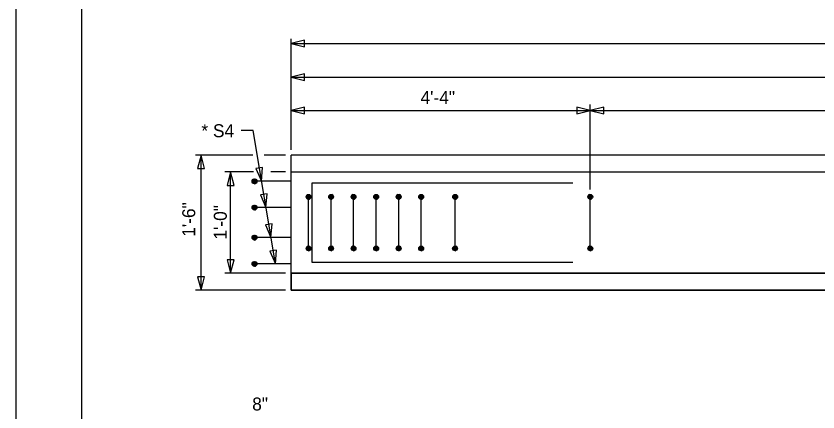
# Model space of a CAD drawing. Extents: x 0 to 34, y -1.9 to 25.4.
# Drawn here: x 0 to 8.9, y 8.37 to 12.77 of the extents above; entities that cross this region are included whole.
import ezdxf

# ---------------------------------------------------------------- set-up
doc = ezdxf.new("R2010")
doc.units = 0
for name, color, linetype in [('Arrowhead Terminators CELL', 7, 'Continuous'), ('P_SMU_Concrete_Girder', 7, 'Continuous'), ('P_SMU_Rebar_S_Bar', 7, 'Continuous'), ('Plot Shape CELL', 7, 'Continuous'), ('Sheet Plan CELL', 7, 'Continuous'), ('SMU_Dimension Lines', 7, 'Continuous'), ('SMU_Text', 7, 'Continuous')]:
    doc.layers.add(name, color=color, linetype=linetype)

msp = doc.modelspace()

# ---------------------------------------------------------------- linework, layer by layer
at = {"layer": 'Arrowhead Terminators CELL'}
for points in [[(3.0526, 12.4623), (3.2026, 12.4248), (3.2026, 12.4998)], [(3.0526, 12.0873), (3.2026, 12.0498), (3.2026, 12.1248)], [(3.0526, 11.7177), (3.2026, 11.6802), (3.2026, 11.7552)], [(6.3723, 11.7177), (6.2223, 11.7552), (6.2223, 11.6802)], [(6.3723, 11.7177), (6.5223, 11.6802), (6.5223, 11.7552)], [(2.0526, 11.223), (2.0151, 11.073), (2.0901, 11.073)], [(2.3811, 11.0355), (2.3436, 10.8855), (2.4186, 10.8855)], [(2.7244, 10.9314), (2.7366, 11.0855), (2.6627, 11.0731)], [(2.7732, 10.6397), (2.7854, 10.7938), (2.7114, 10.7815)], [(2.829, 10.3064), (2.8412, 10.4605), (2.7672, 10.4481)], [(2.8778, 10.0147), (2.89, 10.1688), (2.816, 10.1565)], [(2.3811, 9.9105), (2.4186, 10.0605), (2.3436, 10.0605)], [(2.0526, 9.723), (2.0901, 9.873), (2.0151, 9.873)]]:
    msp.add_lwpolyline(points, close=True, dxfattribs=at)
at = {"layer": 'P_SMU_Concrete_Girder'}
for p, q in [((3.0526, 9.723), (3.0526, 11.223)), ((12.9614, 11.223), (3.0526, 11.223)), ((3.0526, 11.0355), (12.9614, 11.0355)), ((14.7215, 9.9105), (3.0526, 9.9105)), ((3.0526, 9.9105), (12.9614, 9.9105)), ((12.9614, 9.9105), (3.0526, 9.9105)), ((3.0526, 9.9105), (3.0526, 9.723)), ((3.0526, 9.723), (12.9614, 9.723)), ((12.9614, 9.723), (3.0526, 9.723))]:
    msp.add_line(p, q, dxfattribs=at)
at = {"layer": 'P_SMU_Rebar_S_Bar'}
for p, q in [((3.0526, 10.9314), (2.6463, 10.9314)), ((6.1776, 10.9105), (5.5186, 10.9105)), ((3.2459, 10.1605), (3.2459, 10.7855)), ((3.4959, 10.1605), (3.4959, 10.7855)), ((3.7459, 10.1605), (3.7459, 10.7855)), ((3.9959, 10.1605), (3.9959, 10.7855)), ((4.2459, 10.1605), (4.2459, 10.7855)), ((4.4959, 10.1605), (4.4959, 10.7855)), ((4.8731, 10.1605), (4.8731, 10.7855)), ((6.3723, 10.1605), (6.3723, 10.7855)), ((3.0526, 10.6397), (2.6463, 10.6397)), ((3.0526, 10.3064), (2.6463, 10.3064)), ((3.0526, 10.0147), (2.6463, 10.0147)), ((4.8588, 10.0355), (6.1776, 10.0355))]:
    msp.add_line(p, q, dxfattribs=at)
for points in [[(2.6462, 10.9578), (2.6563, 10.9558), (2.6649, 10.9501), (2.6707, 10.9415), (2.6726, 10.9314), (2.6707, 10.9213), (2.6649, 10.9127), (2.6564, 10.907), (2.6462, 10.905), (2.6362, 10.907), (2.6276, 10.9127), (2.6219, 10.9212), (2.6198, 10.9314), (2.6219, 10.9415), (2.6275, 10.95), (2.6361, 10.9558), (2.6462, 10.9578), (2.6462, 10.9314), (2.6462, 10.905), (2.6564, 10.907), (2.6462, 10.9314), (2.6649, 10.9127), (2.6707, 10.9213), (2.6462, 10.9314), (2.6726, 10.9314), (2.6707, 10.9415), (2.6462, 10.9314), (2.6649, 10.9501), (2.6563, 10.9558), (2.6462, 10.9314), (2.6361, 10.9558), (2.6275, 10.95), (2.6462, 10.9314), (2.6219, 10.9415), (2.6198, 10.9314), (2.6462, 10.9314), (2.6219, 10.9212), (2.6276, 10.9127), (2.6462, 10.9314), (2.6362, 10.907)], [(3.6409, 10.9105), (3.2821, 10.9105), (3.2821, 10.0355), (4.8588, 10.0355)], [(5.5186, 10.9105), (3.6409, 10.9105)], [(3.2459, 10.7855), (3.256, 10.7834), (3.2646, 10.7778), (3.2703, 10.7692), (3.2723, 10.7591), (3.2703, 10.749), (3.2646, 10.7404), (3.2561, 10.7347), (3.2459, 10.7327), (3.2359, 10.7347), (3.2273, 10.7404), (3.2215, 10.7489), (3.2195, 10.7591), (3.2215, 10.7692), (3.2272, 10.7777), (3.2358, 10.7834), (3.2459, 10.7855), (3.2459, 10.7591), (3.2459, 10.7327), (3.2561, 10.7347), (3.2459, 10.7591), (3.2646, 10.7404), (3.2703, 10.749), (3.2459, 10.7591), (3.2723, 10.7591), (3.2703, 10.7692), (3.2459, 10.7591), (3.2646, 10.7778), (3.256, 10.7834), (3.2459, 10.7591), (3.2358, 10.7834), (3.2272, 10.7777), (3.2459, 10.7591), (3.2215, 10.7692), (3.2195, 10.7591), (3.2459, 10.7591), (3.2215, 10.7489), (3.2273, 10.7404), (3.2459, 10.7591), (3.2359, 10.7347)], [(3.4959, 10.7855), (3.506, 10.7834), (3.5146, 10.7778), (3.5203, 10.7692), (3.5223, 10.7591), (3.5203, 10.749), (3.5146, 10.7404), (3.506, 10.7347), (3.4959, 10.7327), (3.4858, 10.7347), (3.4772, 10.7404), (3.4715, 10.7489), (3.4695, 10.7591), (3.4715, 10.7692), (3.4772, 10.7777), (3.4858, 10.7834), (3.4959, 10.7855), (3.4959, 10.7591), (3.4959, 10.7327), (3.506, 10.7347), (3.4959, 10.7591), (3.5146, 10.7404), (3.5203, 10.749), (3.4959, 10.7591), (3.5223, 10.7591), (3.5203, 10.7692), (3.4959, 10.7591), (3.5146, 10.7778), (3.506, 10.7834), (3.4959, 10.7591), (3.4858, 10.7834), (3.4772, 10.7777), (3.4959, 10.7591), (3.4715, 10.7692), (3.4695, 10.7591), (3.4959, 10.7591), (3.4715, 10.7489), (3.4772, 10.7404), (3.4959, 10.7591), (3.4858, 10.7347)], [(3.7459, 10.7855), (3.756, 10.7834), (3.7646, 10.7778), (3.7703, 10.7692), (3.7723, 10.7591), (3.7703, 10.749), (3.7646, 10.7404), (3.7561, 10.7347), (3.7459, 10.7327), (3.7359, 10.7347), (3.7273, 10.7404), (3.7215, 10.7489), (3.7195, 10.7591), (3.7215, 10.7692), (3.7272, 10.7777), (3.7358, 10.7834), (3.7459, 10.7855), (3.7459, 10.7591), (3.7459, 10.7327), (3.7561, 10.7347), (3.7459, 10.7591), (3.7646, 10.7404), (3.7703, 10.749), (3.7459, 10.7591), (3.7723, 10.7591), (3.7703, 10.7692), (3.7459, 10.7591), (3.7646, 10.7778), (3.756, 10.7834), (3.7459, 10.7591), (3.7358, 10.7834), (3.7272, 10.7777), (3.7459, 10.7591), (3.7215, 10.7692), (3.7195, 10.7591), (3.7459, 10.7591), (3.7215, 10.7489), (3.7273, 10.7404), (3.7459, 10.7591), (3.7359, 10.7347)], [(3.9959, 10.7855), (4.006, 10.7834), (4.0146, 10.7778), (4.0203, 10.7692), (4.0223, 10.7591), (4.0203, 10.749), (4.0146, 10.7404), (4.006, 10.7347), (3.9959, 10.7327), (3.9858, 10.7347), (3.9772, 10.7404), (3.9715, 10.7489), (3.9695, 10.7591), (3.9715, 10.7692), (3.9772, 10.7777), (3.9858, 10.7834), (3.9959, 10.7855), (3.9959, 10.7591), (3.9959, 10.7327), (4.006, 10.7347), (3.9959, 10.7591), (4.0146, 10.7404), (4.0203, 10.749), (3.9959, 10.7591), (4.0223, 10.7591), (4.0203, 10.7692), (3.9959, 10.7591), (4.0146, 10.7778), (4.006, 10.7834), (3.9959, 10.7591), (3.9858, 10.7834), (3.9772, 10.7777), (3.9959, 10.7591), (3.9715, 10.7692), (3.9695, 10.7591), (3.9959, 10.7591), (3.9715, 10.7489), (3.9772, 10.7404), (3.9959, 10.7591), (3.9858, 10.7347)], [(4.2459, 10.7855), (4.256, 10.7834), (4.2646, 10.7778), (4.2703, 10.7692), (4.2723, 10.7591), (4.2703, 10.749), (4.2646, 10.7404), (4.256, 10.7347), (4.2459, 10.7327), (4.2358, 10.7347), (4.2272, 10.7404), (4.2215, 10.7489), (4.2195, 10.7591), (4.2215, 10.7692), (4.2272, 10.7777), (4.2358, 10.7834), (4.2459, 10.7855), (4.2459, 10.7591), (4.2459, 10.7327), (4.256, 10.7347), (4.2459, 10.7591), (4.2646, 10.7404), (4.2703, 10.749), (4.2459, 10.7591), (4.2723, 10.7591), (4.2703, 10.7692), (4.2459, 10.7591), (4.2646, 10.7778), (4.256, 10.7834), (4.2459, 10.7591), (4.2358, 10.7834), (4.2272, 10.7777), (4.2459, 10.7591), (4.2215, 10.7692), (4.2195, 10.7591), (4.2459, 10.7591), (4.2215, 10.7489), (4.2272, 10.7404), (4.2459, 10.7591), (4.2358, 10.7347)], [(4.4959, 10.7855), (4.5059, 10.7834), (4.5145, 10.7778), (4.5203, 10.7692), (4.5223, 10.7591), (4.5203, 10.749), (4.5145, 10.7404), (4.506, 10.7347), (4.4959, 10.7327), (4.4858, 10.7347), (4.4772, 10.7404), (4.4714, 10.7489), (4.4694, 10.7591), (4.4714, 10.7692), (4.4772, 10.7777), (4.4857, 10.7834), (4.4959, 10.7855), (4.4959, 10.7591), (4.4959, 10.7327), (4.506, 10.7347), (4.4959, 10.7591), (4.5145, 10.7404), (4.5203, 10.749), (4.4959, 10.7591), (4.5223, 10.7591), (4.5203, 10.7692), (4.4959, 10.7591), (4.5145, 10.7778), (4.5059, 10.7834), (4.4959, 10.7591), (4.4857, 10.7834), (4.4772, 10.7777), (4.4959, 10.7591), (4.4714, 10.7692), (4.4694, 10.7591), (4.4959, 10.7591), (4.4714, 10.7489), (4.4772, 10.7404), (4.4959, 10.7591), (4.4858, 10.7347)], [(4.8731, 10.7855), (4.8832, 10.7834), (4.8918, 10.7778), (4.8976, 10.7692), (4.8996, 10.7591), (4.8976, 10.749), (4.8918, 10.7404), (4.8833, 10.7347), (4.8731, 10.7327), (4.863, 10.7347), (4.8545, 10.7404), (4.8487, 10.7489), (4.8467, 10.7591), (4.8487, 10.7692), (4.8545, 10.7777), (4.863, 10.7834), (4.8731, 10.7855), (4.8731, 10.7591), (4.8731, 10.7327), (4.8833, 10.7347), (4.8731, 10.7591), (4.8918, 10.7404), (4.8976, 10.749), (4.8731, 10.7591), (4.8996, 10.7591), (4.8976, 10.7692), (4.8731, 10.7591), (4.8918, 10.7778), (4.8832, 10.7834), (4.8731, 10.7591), (4.863, 10.7834), (4.8545, 10.7777), (4.8731, 10.7591), (4.8487, 10.7692), (4.8467, 10.7591), (4.8731, 10.7591), (4.8487, 10.7489), (4.8545, 10.7404), (4.8731, 10.7591), (4.863, 10.7347)], [(6.3723, 10.7855), (6.3824, 10.7834), (6.391, 10.7778), (6.3967, 10.7692), (6.3987, 10.7591), (6.3967, 10.749), (6.391, 10.7404), (6.3824, 10.7347), (6.3723, 10.7327), (6.3622, 10.7347), (6.3536, 10.7404), (6.3479, 10.7489), (6.3459, 10.7591), (6.3479, 10.7692), (6.3536, 10.7777), (6.3622, 10.7834), (6.3723, 10.7855), (6.3723, 10.7591), (6.3723, 10.7327), (6.3824, 10.7347), (6.3723, 10.7591), (6.391, 10.7404), (6.3967, 10.749), (6.3723, 10.7591), (6.3987, 10.7591), (6.3967, 10.7692), (6.3723, 10.7591), (6.391, 10.7778), (6.3824, 10.7834), (6.3723, 10.7591), (6.3622, 10.7834), (6.3536, 10.7777), (6.3723, 10.7591), (6.3479, 10.7692), (6.3459, 10.7591), (6.3723, 10.7591), (6.3479, 10.7489), (6.3536, 10.7404), (6.3723, 10.7591), (6.3622, 10.7347)], [(2.6462, 10.6661), (2.6563, 10.6641), (2.6649, 10.6584), (2.6707, 10.6498), (2.6726, 10.6397), (2.6707, 10.6296), (2.6649, 10.621), (2.6564, 10.6153), (2.6462, 10.6133), (2.6362, 10.6153), (2.6276, 10.621), (2.6219, 10.6296), (2.6198, 10.6397), (2.6219, 10.6498), (2.6275, 10.6584), (2.6361, 10.6641), (2.6462, 10.6661), (2.6462, 10.6397), (2.6462, 10.6133), (2.6564, 10.6153), (2.6462, 10.6397), (2.6649, 10.621), (2.6707, 10.6296), (2.6462, 10.6397), (2.6726, 10.6397), (2.6707, 10.6498), (2.6462, 10.6397), (2.6649, 10.6584), (2.6563, 10.6641), (2.6462, 10.6397), (2.6361, 10.6641), (2.6275, 10.6584), (2.6462, 10.6397), (2.6219, 10.6498), (2.6198, 10.6397), (2.6462, 10.6397), (2.6219, 10.6296), (2.6276, 10.621), (2.6462, 10.6397), (2.6362, 10.6153)], [(2.6462, 10.3328), (2.6563, 10.3308), (2.6649, 10.3251), (2.6707, 10.3165), (2.6726, 10.3064), (2.6707, 10.2963), (2.6649, 10.2877), (2.6564, 10.282), (2.6462, 10.28), (2.6362, 10.282), (2.6276, 10.2877), (2.6219, 10.2962), (2.6198, 10.3064), (2.6219, 10.3165), (2.6275, 10.325), (2.6361, 10.3308), (2.6462, 10.3328), (2.6462, 10.3064), (2.6462, 10.28), (2.6564, 10.282), (2.6462, 10.3064), (2.6649, 10.2877), (2.6707, 10.2963), (2.6462, 10.3064), (2.6726, 10.3064), (2.6707, 10.3165), (2.6462, 10.3064), (2.6649, 10.3251), (2.6563, 10.3308), (2.6462, 10.3064), (2.6361, 10.3308), (2.6275, 10.325), (2.6462, 10.3064), (2.6219, 10.3165), (2.6198, 10.3064), (2.6462, 10.3064), (2.6219, 10.2962), (2.6276, 10.2877), (2.6462, 10.3064), (2.6362, 10.282)], [(3.2459, 10.2133), (3.256, 10.2113), (3.2646, 10.2056), (3.2703, 10.197), (3.2723, 10.1869), (3.2703, 10.1768), (3.2646, 10.1682), (3.2561, 10.1625), (3.2459, 10.1605), (3.2359, 10.1625), (3.2273, 10.1682), (3.2215, 10.1768), (3.2195, 10.1869), (3.2215, 10.197), (3.2272, 10.2056), (3.2358, 10.2113), (3.2459, 10.2133), (3.2459, 10.1869), (3.2459, 10.1605), (3.2561, 10.1625), (3.2459, 10.1869), (3.2646, 10.1682), (3.2703, 10.1768), (3.2459, 10.1869), (3.2723, 10.1869), (3.2703, 10.197), (3.2459, 10.1869), (3.2646, 10.2056), (3.256, 10.2113), (3.2459, 10.1869), (3.2358, 10.2113), (3.2272, 10.2056), (3.2459, 10.1869), (3.2215, 10.197), (3.2195, 10.1869), (3.2459, 10.1869), (3.2215, 10.1768), (3.2273, 10.1682), (3.2459, 10.1869), (3.2359, 10.1625)], [(3.4959, 10.2133), (3.506, 10.2113), (3.5146, 10.2056), (3.5203, 10.197), (3.5223, 10.1869), (3.5203, 10.1768), (3.5146, 10.1682), (3.506, 10.1625), (3.4959, 10.1605), (3.4858, 10.1625), (3.4772, 10.1682), (3.4715, 10.1768), (3.4695, 10.1869), (3.4715, 10.197), (3.4772, 10.2056), (3.4858, 10.2113), (3.4959, 10.2133), (3.4959, 10.1869), (3.4959, 10.1605), (3.506, 10.1625), (3.4959, 10.1869), (3.5146, 10.1682), (3.5203, 10.1768), (3.4959, 10.1869), (3.5223, 10.1869), (3.5203, 10.197), (3.4959, 10.1869), (3.5146, 10.2056), (3.506, 10.2113), (3.4959, 10.1869), (3.4858, 10.2113), (3.4772, 10.2056), (3.4959, 10.1869), (3.4715, 10.197), (3.4695, 10.1869), (3.4959, 10.1869), (3.4715, 10.1768), (3.4772, 10.1682), (3.4959, 10.1869), (3.4858, 10.1625)], [(3.7459, 10.2133), (3.756, 10.2113), (3.7646, 10.2056), (3.7703, 10.197), (3.7723, 10.1869), (3.7703, 10.1768), (3.7646, 10.1682), (3.7561, 10.1625), (3.7459, 10.1605), (3.7359, 10.1625), (3.7273, 10.1682), (3.7215, 10.1768), (3.7195, 10.1869), (3.7215, 10.197), (3.7272, 10.2056), (3.7358, 10.2113), (3.7459, 10.2133), (3.7459, 10.1869), (3.7459, 10.1605), (3.7561, 10.1625), (3.7459, 10.1869), (3.7646, 10.1682), (3.7703, 10.1768), (3.7459, 10.1869), (3.7723, 10.1869), (3.7703, 10.197), (3.7459, 10.1869), (3.7646, 10.2056), (3.756, 10.2113), (3.7459, 10.1869), (3.7358, 10.2113), (3.7272, 10.2056), (3.7459, 10.1869), (3.7215, 10.197), (3.7195, 10.1869), (3.7459, 10.1869), (3.7215, 10.1768), (3.7273, 10.1682), (3.7459, 10.1869), (3.7359, 10.1625)], [(3.9959, 10.2133), (4.006, 10.2113), (4.0146, 10.2056), (4.0203, 10.197), (4.0223, 10.1869), (4.0203, 10.1768), (4.0146, 10.1682), (4.006, 10.1625), (3.9959, 10.1605), (3.9858, 10.1625), (3.9772, 10.1682), (3.9715, 10.1768), (3.9695, 10.1869), (3.9715, 10.197), (3.9772, 10.2056), (3.9858, 10.2113), (3.9959, 10.2133), (3.9959, 10.1869), (3.9959, 10.1605), (4.006, 10.1625), (3.9959, 10.1869), (4.0146, 10.1682), (4.0203, 10.1768), (3.9959, 10.1869), (4.0223, 10.1869), (4.0203, 10.197), (3.9959, 10.1869), (4.0146, 10.2056), (4.006, 10.2113), (3.9959, 10.1869), (3.9858, 10.2113), (3.9772, 10.2056), (3.9959, 10.1869), (3.9715, 10.197), (3.9695, 10.1869), (3.9959, 10.1869), (3.9715, 10.1768), (3.9772, 10.1682), (3.9959, 10.1869), (3.9858, 10.1625)], [(4.2459, 10.2133), (4.256, 10.2113), (4.2646, 10.2056), (4.2703, 10.197), (4.2723, 10.1869), (4.2703, 10.1768), (4.2646, 10.1682), (4.256, 10.1625), (4.2459, 10.1605), (4.2358, 10.1625), (4.2272, 10.1682), (4.2215, 10.1768), (4.2195, 10.1869), (4.2215, 10.197), (4.2272, 10.2056), (4.2358, 10.2113), (4.2459, 10.2133), (4.2459, 10.1869), (4.2459, 10.1605), (4.256, 10.1625), (4.2459, 10.1869), (4.2646, 10.1682), (4.2703, 10.1768), (4.2459, 10.1869), (4.2723, 10.1869), (4.2703, 10.197), (4.2459, 10.1869), (4.2646, 10.2056), (4.256, 10.2113), (4.2459, 10.1869), (4.2358, 10.2113), (4.2272, 10.2056), (4.2459, 10.1869), (4.2215, 10.197), (4.2195, 10.1869), (4.2459, 10.1869), (4.2215, 10.1768), (4.2272, 10.1682), (4.2459, 10.1869), (4.2358, 10.1625)], [(4.4959, 10.2133), (4.5059, 10.2113), (4.5145, 10.2056), (4.5203, 10.197), (4.5223, 10.1869), (4.5203, 10.1768), (4.5145, 10.1682), (4.506, 10.1625), (4.4959, 10.1605), (4.4858, 10.1625), (4.4772, 10.1682), (4.4714, 10.1768), (4.4694, 10.1869), (4.4714, 10.197), (4.4772, 10.2056), (4.4857, 10.2113), (4.4959, 10.2133), (4.4959, 10.1869), (4.4959, 10.1605), (4.506, 10.1625), (4.4959, 10.1869), (4.5145, 10.1682), (4.5203, 10.1768), (4.4959, 10.1869), (4.5223, 10.1869), (4.5203, 10.197), (4.4959, 10.1869), (4.5145, 10.2056), (4.5059, 10.2113), (4.4959, 10.1869), (4.4857, 10.2113), (4.4772, 10.2056), (4.4959, 10.1869), (4.4714, 10.197), (4.4694, 10.1869), (4.4959, 10.1869), (4.4714, 10.1768), (4.4772, 10.1682), (4.4959, 10.1869), (4.4858, 10.1625)], [(4.8712, 10.2133), (4.8812, 10.2113), (4.8898, 10.2056), (4.8956, 10.197), (4.8976, 10.1869), (4.8956, 10.1768), (4.8898, 10.1682), (4.8813, 10.1625), (4.8712, 10.1605), (4.8611, 10.1625), (4.8525, 10.1682), (4.8467, 10.1768), (4.8447, 10.1869), (4.8467, 10.197), (4.8525, 10.2056), (4.861, 10.2113), (4.8712, 10.2133), (4.8712, 10.1869), (4.8712, 10.1605), (4.8813, 10.1625), (4.8712, 10.1869), (4.8898, 10.1682), (4.8956, 10.1768), (4.8712, 10.1869), (4.8976, 10.1869), (4.8956, 10.197), (4.8712, 10.1869), (4.8898, 10.2056), (4.8812, 10.2113), (4.8712, 10.1869), (4.861, 10.2113), (4.8525, 10.2056), (4.8712, 10.1869), (4.8467, 10.197), (4.8447, 10.1869), (4.8712, 10.1869), (4.8467, 10.1768), (4.8525, 10.1682), (4.8712, 10.1869), (4.8611, 10.1625)], [(6.3723, 10.2133), (6.3824, 10.2113), (6.391, 10.2056), (6.3967, 10.197), (6.3987, 10.1869), (6.3967, 10.1768), (6.391, 10.1682), (6.3824, 10.1625), (6.3723, 10.1605), (6.3622, 10.1625), (6.3536, 10.1682), (6.3479, 10.1768), (6.3459, 10.1869), (6.3479, 10.197), (6.3536, 10.2056), (6.3622, 10.2113), (6.3723, 10.2133), (6.3723, 10.1869), (6.3723, 10.1605), (6.3824, 10.1625), (6.3723, 10.1869), (6.391, 10.1682), (6.3967, 10.1768), (6.3723, 10.1869), (6.3987, 10.1869), (6.3967, 10.197), (6.3723, 10.1869), (6.391, 10.2056), (6.3824, 10.2113), (6.3723, 10.1869), (6.3622, 10.2113), (6.3536, 10.2056), (6.3723, 10.1869), (6.3479, 10.197), (6.3459, 10.1869), (6.3723, 10.1869), (6.3479, 10.1768), (6.3536, 10.1682), (6.3723, 10.1869), (6.3622, 10.1625)], [(2.6462, 10.0411), (2.6563, 10.0391), (2.6649, 10.0334), (2.6707, 10.0248), (2.6726, 10.0147), (2.6707, 10.0046), (2.6649, 9.996), (2.6564, 9.9903), (2.6462, 9.9883), (2.6362, 9.9903), (2.6276, 9.996), (2.6219, 10.0046), (2.6198, 10.0147), (2.6219, 10.0248), (2.6275, 10.0334), (2.6361, 10.0391), (2.6462, 10.0411), (2.6462, 10.0147), (2.6462, 9.9883), (2.6564, 9.9903), (2.6462, 10.0147), (2.6649, 9.996), (2.6707, 10.0046), (2.6462, 10.0147), (2.6726, 10.0147), (2.6707, 10.0248), (2.6462, 10.0147), (2.6649, 10.0334), (2.6563, 10.0391), (2.6462, 10.0147), (2.6361, 10.0391), (2.6275, 10.0334), (2.6462, 10.0147), (2.6219, 10.0248), (2.6198, 10.0147), (2.6462, 10.0147), (2.6219, 10.0046), (2.6276, 9.996), (2.6462, 10.0147), (2.6362, 9.9903)]]:
    msp.add_lwpolyline(points, dxfattribs=at)
at = {"layer": 'Plot Shape CELL'}
msp.add_lwpolyline([(0, 21.9618), (33.9996, 21.9618), (33.9996, -0.0378), (0, -0.0378)], close=True, dxfattribs=at)
at = {"layer": 'Sheet Plan CELL'}
msp.add_line((0.729, 0.4122), (0.7295, 21.5118), dxfattribs=at)
at = {"layer": 'SMU_Dimension Lines'}
for p, q in [((3.0526, 11.2821), (3.0526, 12.5121)), ((3.0526, 12.4623), (20.6828, 12.4623)), ((3.0526, 12.0873), (11.8677, 12.0873)), ((6.3723, 10.8399), (6.3723, 11.7857)), ((3.0526, 11.7177), (6.3723, 11.7177)), ((6.3723, 11.7177), (17.3645, 11.7177)), ((2.8778, 10.0147), (2.6301, 11.4948)), ((2.6288, 11.223), (1.9896, 11.223)), ((2.0526, 9.723), (2.0526, 11.223)), ((2.9896, 11.223), (2.7538, 11.223)), ((2.6362, 11.0355), (2.318, 11.0355)), ((2.3811, 9.9105), (2.3811, 11.0355)), ((2.9901, 11.0355), (2.8271, 11.0355)), ((2.9901, 9.9105), (2.318, 9.9105)), ((2.9896, 9.723), (1.9896, 9.723))]:
    msp.add_line(p, q, dxfattribs=at)
msp.add_lwpolyline([(2.6301, 11.4948), (2.4971, 11.4948)], dxfattribs=at)

# ---------------------------------------------------------------- texts
at = {"layer": 'SMU_Text'}
for s, p in [('4\'-4"', (4.4879, 11.7897)), ('* S4', (2.0563, 11.4211)), ('8"', (2.6205, 8.3879))]:
    msp.add_text(s, height=0.144, dxfattribs=at).set_placement(p)
for s, p in [('1\'-6"', (1.9885, 10.3155)), ('1\'-0"', (2.3387, 10.2844))]:
    msp.add_text(s, height=0.144, rotation=90, dxfattribs=at).set_placement(p)

doc.saveas('drawing.dxf')
